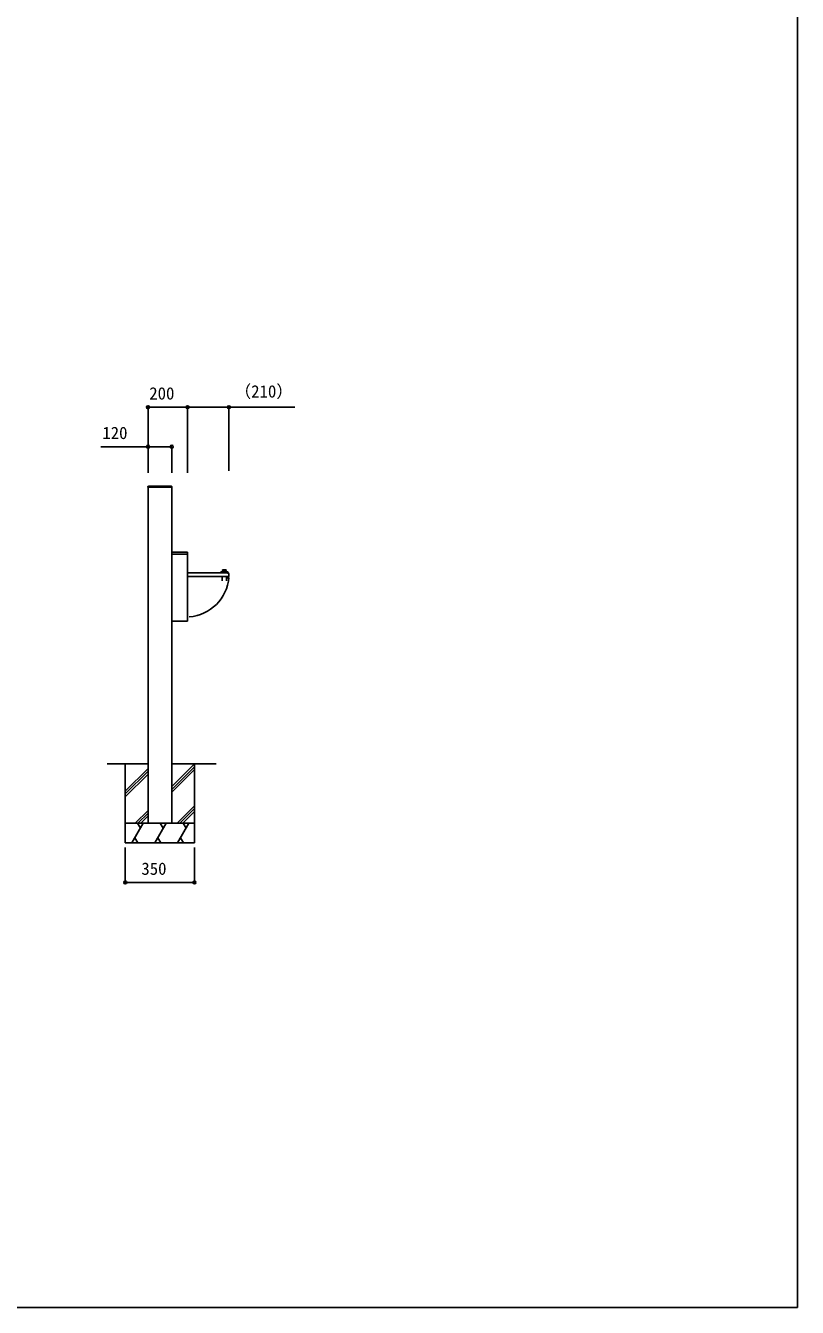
# Model space of a CAD drawing. Units: millimetres, scale not verified. Extents: x -4375 to 4375, y -6499 to 6472.
# Drawn here: x 471 to 4375, y -6499 to -13 of the extents above; entities that cross this region are included whole.
import ezdxf
from ezdxf.enums import TextEntityAlignment as Align

# ---------------------------------------------------------------- set-up
doc = ezdxf.new("R2010")
doc.units = ezdxf.units.MM
doc.header["$LTSCALE"] = 30
for name, color, linetype in [('0-2_YKK_A1', 4, 'Continuous'), ('0-3_YKK_D', 6, 'Continuous'), ('0-4_YKK_ZWAK', 7, 'Continuous')]:
    doc.layers.add(name, color=color, linetype=linetype)
doc.styles.add('ＭＳ ゴシック', font='')
doc.styles.get('ＭＳ ゴシック').set_extended_font_data('MS Gothic')

msp = doc.modelspace()

# ---------------------------------------------------------------- linework, layer by layer
at = {"layer": '0-2_YKK_A1'}
for p, q in [((1089.5, -2349.2), (1089.69, -2346.08)), ((1090.5, -2349.2), (1089.5, -2349.2)), ((1090, -2349.2), (1210, -2349.2)), ((1209.5, -2349.2), (1090.5, -2349.2)), ((1091.69, -2344.2), (1208.31, -2344.2)), ((1210.5, -2349.2), (1209.5, -2349.2)), ((1210, -2349.2), (1210, -3749.2)), ((1210.31, -2346.08), (1210.5, -2349.2)), ((1210, -2677.2), (1289, -2677.2)), ((1210, -2677.7), (1289, -2677.7)), ((1210, -2687.2), (1285, -2687.2)), ((1289, -2677.22), (1289, -2683.2)), ((1289.3, -2678.7), (1289.3, -2688.2)), ((1289.8, -2688.2), (1289.3, -2688.2)), ((1289.8, -2688.2), (1289.8, -3026.2)), ((1290, -2678.2), (1290, -2687.2)), ((1294.59, -2782.9), (1494.09, -2782.9)), ((1458.09, -2777.9), (1458.09, -2782.9)), ((1467.09, -2766.9), (1467.09, -2769.9)), ((1467.09, -2766.9), (1485.09, -2766.9)), ((1467.09, -2769.9), (1485.09, -2769.9)), ((1468.59, -2769.9), (1468.59, -2777.9)), ((1483.59, -2769.9), (1483.59, -2777.9)), ((1485.09, -2766.9), (1485.09, -2769.9)), ((1494.09, -2782.9), (1494.09, -2783.9)), ((1498.09, -2787.9), (1498.09, -2796.4)), ((1498.49, -2787.9), (1498.49, -2799.8)), ((1499.09, -2787.9), (1499.09, -2799.8)), ((1294.59, -2800.4), (1494.09, -2800.4)), ((1465.85, -2800.4), (1465.85, -2822.9)), ((1486.35, -2800.4), (1486.35, -2822.9)), ((1486.35, -2801.9), (1496.04, -2801.9)), ((1486.35, -2802.4), (1496.04, -2802.4)), ((1496.04, -2802.4), (1486.35, -2812.12)), ((1496.04, -2802.4), (1496.04, -2801.9)), ((1497.89, -2797.4), (1497.96, -2797.4)), ((1497.96, -2797.4), (1498.49, -2797.4)), ((1286.8, -3027.2), (1210, -3027.2)), ((1286.8, -3026.2), (1286.8, -3027.2)), ((1289.8, -3026.2), (1286.8, -3026.2)), ((1287.6, -3026.7), (1286.8, -3026.7)), ((1287.6, -3026.2), (1287.6, -3026.7)), ((1090, -3749.2), (883.4, -3749.2)), ((1090, -3749.2), (1090, -4049.2)), ((1434.52, -3749.2), (1210, -3749.2)), ((1210, -3749.2), (1210, -4049.2)), ((1210, -3864.2), (1325, -3749.2)), ((975, -3887.07), (1090, -3772.07)), ((975, -3901.21), (1090, -3786.21)), ((975, -3915.35), (1090, -3800.35)), ((1210, -3878.34), (1325, -3763.34)), ((1210, -3892.48), (1325, -3777.48)), ((1025, -4049.2), (1090, -3984.2)), ((1039.14, -4049.2), (1090, -3998.34)), ((1053.28, -4049.2), (1090, -4012.48)), ((1237.13, -4049.2), (1325, -3961.33)), ((1251.27, -4049.2), (1325, -3975.47)), ((1265.42, -4049.2), (1325, -3989.62)), ((1008.55, -4149.2), (1066.28, -4049.2)), ((1036.28, -4049.2), (1051.28, -4075.18)), ((1124.02, -4149.2), (1181.75, -4049.2)), ((1151.75, -4049.2), (1166.75, -4075.18)), ((1239.49, -4149.2), (1297.22, -4049.2)), ((1267.22, -4049.2), (1282.22, -4075.18)), ((1325, -4049.2), (1325, -4149.2)), ((975, -4149.2), (1325, -4149.2)), ((1038.55, -4149.2), (1023.55, -4123.22)), ((1154.02, -4149.2), (1139.02, -4123.22)), ((1269.49, -4149.2), (1254.49, -4123.22))]:
    msp.add_line(p, q, dxfattribs=at)
for points in [[(1090, -2349.2), (1090, -2352.7), (1090, -3749.2)], [(1289.5, -2678.2), (1289.5, -2687.2), (1290, -2687.2)], [(1458.09, -2777.9), (1494.09, -2777.9), (1494.09, -2782.9)], [(1497.89, -2797.4), (1497.89, -2797.65), (1497.89, -2799.8)], [(1090, -3749.2), (975, -3749.2), (975, -4049.2), (1325, -4049.2), (1325, -3749.2), (1210, -3749.2)], [(1325, -4049.2), (975, -4049.2), (975, -4149.2)]]:
    msp.add_lwpolyline(points, dxfattribs=at)
for centre, radius, start, end in [((1091.69, -2346.2), 2, 90, 176.5), ((1208.31, -2346.2), 2, 3.5, 90), ((1285.01, -2683.2), 4, 270, 0), ((1288.31, -2678.7), 1, 45.573, 90), ((1289.01, -2678.2), 1, 0, 90), ((1289.01, -2678.2), 0.5, 0, 90), ((1288.31, -2678.7), 1, 0, 45.573), ((1494.09, -2787.9), 5, 360, 90), ((1494.09, -2787.9), 4.4, 360, 90), ((1494.09, -2787.9), 4, 360, 90), ((1282.59, -2788.9), 216.77, 274.30962, 355.63744), ((1494.09, -2796.4), 4, 270, 0), ((1498.49, -2799.8), 0.6, 180, 0), ((1287.61, -3025.7), 1, 270, 330)]:
    msp.add_arc(centre, radius, start, end, dxfattribs=at)
at = {"layer": '0-3_YKK_D'}
for p, q in [((1090, -2276.7), (1090, -1943.2)), ((1290.01, -1944.2), (1090, -1944.2)), ((1290.01, -2276.7), (1290.01, -1943.2)), ((1290.01, -2266.7), (1290.01, -1943.2)), ((1499.09, -2266.7), (1499.09, -1943.2)), ((1090, -2276.7), (1090, -2143.2)), ((1210, -2276.7), (1210, -2143.2)), ((975, -4172.32), (975, -4350.2)), ((1325, -4172.32), (1325, -4350.2)), ((1325, -4349.2), (975, -4349.2))]:
    msp.add_line(p, q, dxfattribs=at)
for points in [[(1290.01, -1944.2), (1499.09, -1944.2), (1833.26, -1944.2)], [(1210, -2144.2), (1090, -2144.2), (851.93, -2144.2)]]:
    msp.add_lwpolyline(points, dxfattribs=at)
for centre in [(1090, -1944.2), (1290.01, -1944.2), (1290.01, -1944.2), (1499.09, -1944.2), (1090, -2144.2), (1210, -2144.2), (975, -4349.2), (1325, -4349.2)]:
    msp.add_circle(centre, 7.5, dxfattribs=at)
at = {"layer": '0-4_YKK_ZWAK'}
msp.add_lwpolyline([(-4375, -6499.2), (4375, -6499.2), (4375, 6250.8)], dxfattribs=at)

# ---------------------------------------------------------------- texts
at = {"layer": '0-3_YKK_D', "style": 'ＭＳ ゴシック'}
for s, p in [('200', (1096.31, -1924.2)), ('（210）', (1526.87, -1914.06)), ('120', (858.89, -2124.2)), ('350', (1056.31, -4329.2))]:
    msp.add_text(s, height=62.32, dxfattribs=at).set_placement(p, align=Align.BOTTOM_LEFT)

doc.saveas('drawing.dxf')
